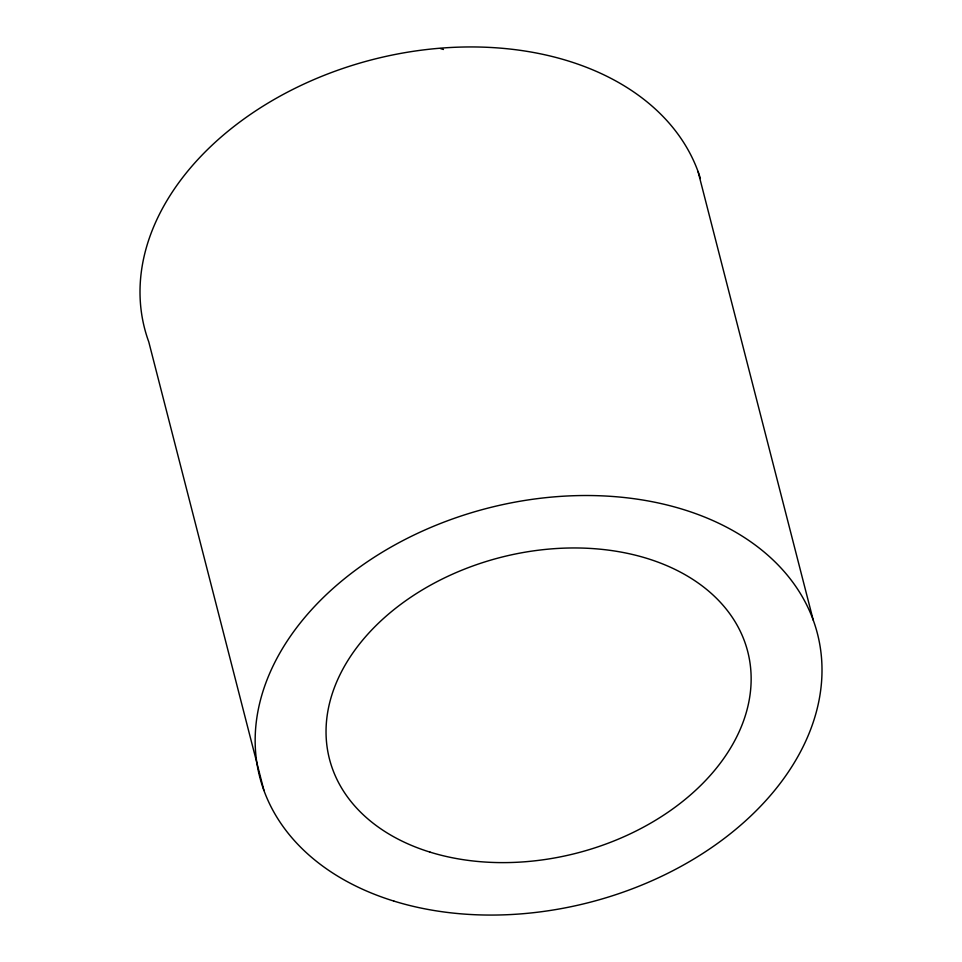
<?xml version="1.0" encoding="UTF-8"?>
<svg xmlns="http://www.w3.org/2000/svg" width="962" height="962" viewBox="0 0 962 962"><rect width="100%" height="100%" fill="white"/><g stroke="black" fill="none" stroke-linecap="round" stroke-linejoin="round"><path stroke-width="1.44" d="M440.56 48.605L443.422 49.483M698.051 171.537L813.227 620.117M263.949 790.463L148.773 341.883A287.903 203.571 -14.4 0 1 358.429 63.504A287.903 203.571 -14.4 0 1 700.396 178.511M393.855 901.081A287.903 203.571 -14.4 0 0 821.981 672.63A287.903 203.571 -14.4 0 0 399.939 542.159A287.903 203.571 -14.4 0 0 393.855 901.081M430.038 852.128A215.921 152.681 -14.4 0 0 751.13 680.795A215.921 152.681 -14.4 0 0 434.596 582.948A215.921 152.681 -14.4 0 0 430.038 852.128"/></g></svg>
